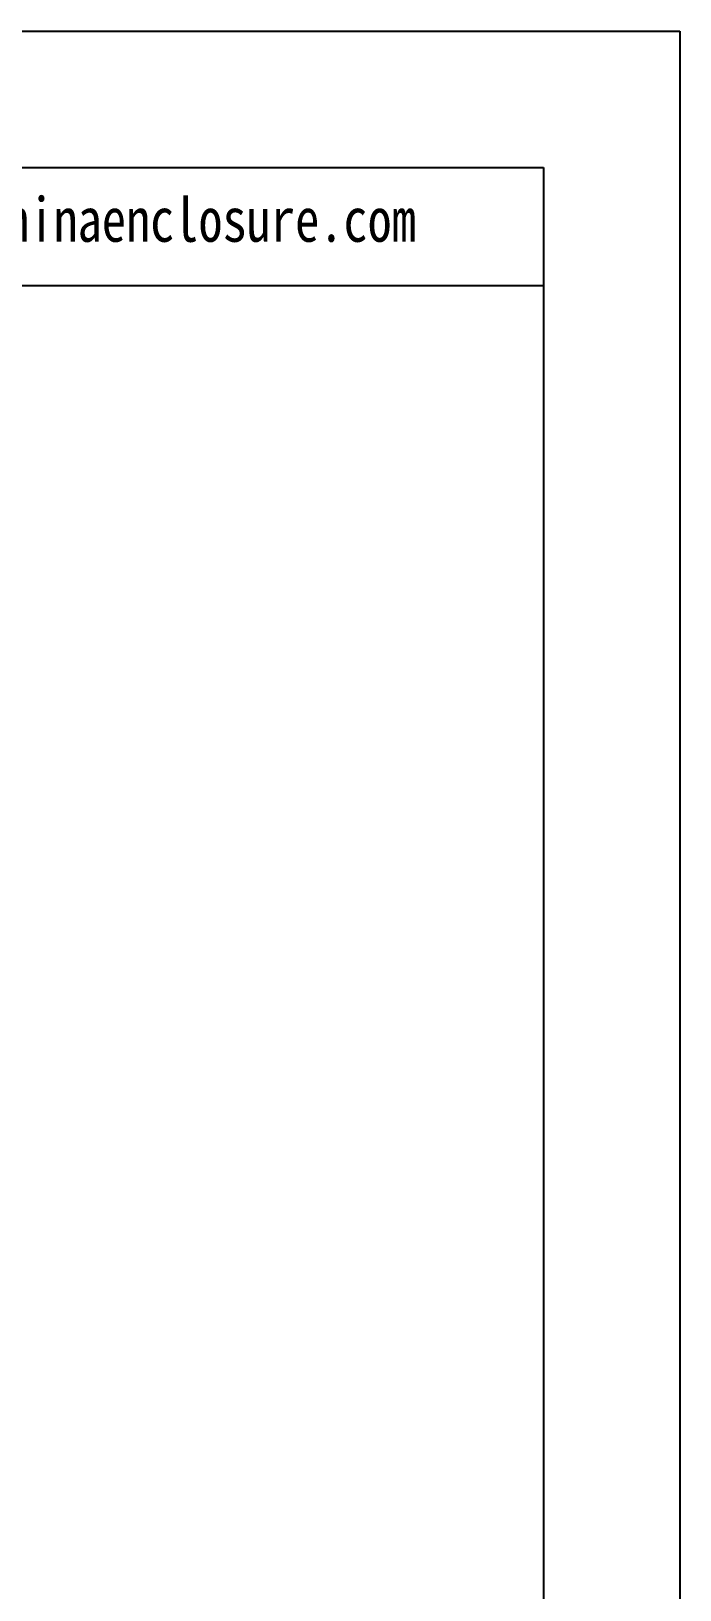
# Model space of a CAD drawing. Header units: inches. Extents: x 1424 to 4050, y 1126 to 1517.
# Drawn here: x 2304.6 to 2349, y 1410.4 to 1517 of the extents above; entities that cross this region are included whole.
import ezdxf

# ---------------------------------------------------------------- set-up
doc = ezdxf.new("R2010")
doc.units = ezdxf.units.IN
doc.header["$LTSCALE"] = 15
doc.layers.add('文字', color=81, linetype='Continuous')
doc.styles.add('宋体', font='', dxfattribs={"width": 0.8, "height": 3.5})
doc.styles.get('宋体').set_extended_font_data('SimSun')

msp = doc.modelspace()

# ---------------------------------------------------------------- linework, layer by layer
for p, q in [((1795.473, 1517.014), (2348.964, 1517.014)), ((2348.964, 1517.014), (2348.964, 1125.657)), ((1809.795, 1507.696), (2339.646, 1507.696)), ((2339.646, 1507.696), (2339.646, 1134.975)), ((2287.879, 1499.607), (2339.646, 1499.607))]:
    msp.add_line(p, q)

# ---------------------------------------------------------------- texts
at = {"layer": '文字', "color": 0, "insert": (2294.548, 1505.647), "char_height": 3.03698, "width": 53.35691, "attachment_point": 1, "style": '宋体'}
msp.add_mtext('www.chinaenclosure.com', dxfattribs=at)

doc.saveas('drawing.dxf')
